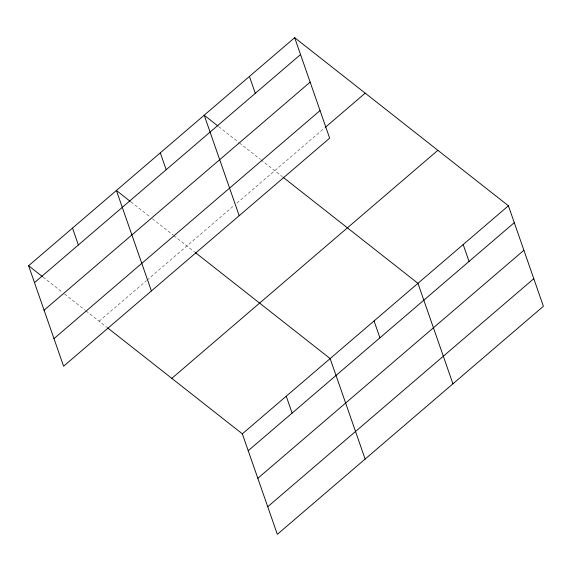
<?xml version="1.0" encoding="UTF-8"?>
<svg xmlns="http://www.w3.org/2000/svg" width="572" height="572" viewBox="0 0 572 572"><rect width="100%" height="100%" fill="white"/><g stroke="black" fill="none" stroke-linecap="round" stroke-linejoin="round"><path stroke-width="0.43" stroke-dasharray="2.86 2.15" d="M99.135 321.207L146.411 280.68M147.09 280.101L234.213 205.427M236.915 203.11L324.696 127.871M218.726 126.634L238.781 142.407M239.475 142.95L260.217 159.266M260.911 159.81L282.425 176.734M130.924 201.895L150.286 217.124M152.359 218.754L173.109 235.071M173.795 235.614L194.623 251.995M43.122 277.148L62.484 292.378M64.557 294.008L85.307 310.324M85.993 310.868L106.821 327.248"/><path stroke-width="0.86" d="M294.666 37.673L329.658 138.159L63.592 366.209L28.6 265.73L294.666 37.673L508.408 205.791L543.4 306.27L277.334 534.327L242.342 433.841L107.522 327.799M34.477 282.604L300.543 54.554M44.087 310.196L310.153 82.146M53.982 338.617L320.055 110.568M325.375 127.291L365.201 93.157M171.807 378.364L437.873 150.314M242.342 433.841L508.408 205.791M248.219 450.715L514.285 222.665M257.822 478.306L523.895 250.257M267.725 506.735L533.79 278.686M218.032 126.09L204.204 115.215L239.196 215.694M283.126 177.284L417.946 283.326L452.938 383.812M130.23 201.351L116.402 190.469L151.394 290.955M195.324 252.545L330.144 358.587L365.136 459.066M28.6 265.73L42.428 276.605M463.177 244.559L469.054 261.433M374.045 320.956L379.922 337.83M249.435 76.448L255.312 93.322M286.243 396.21L292.12 413.091M160.303 152.838L166.18 169.72M72.501 228.099L78.378 244.973"/></g></svg>
